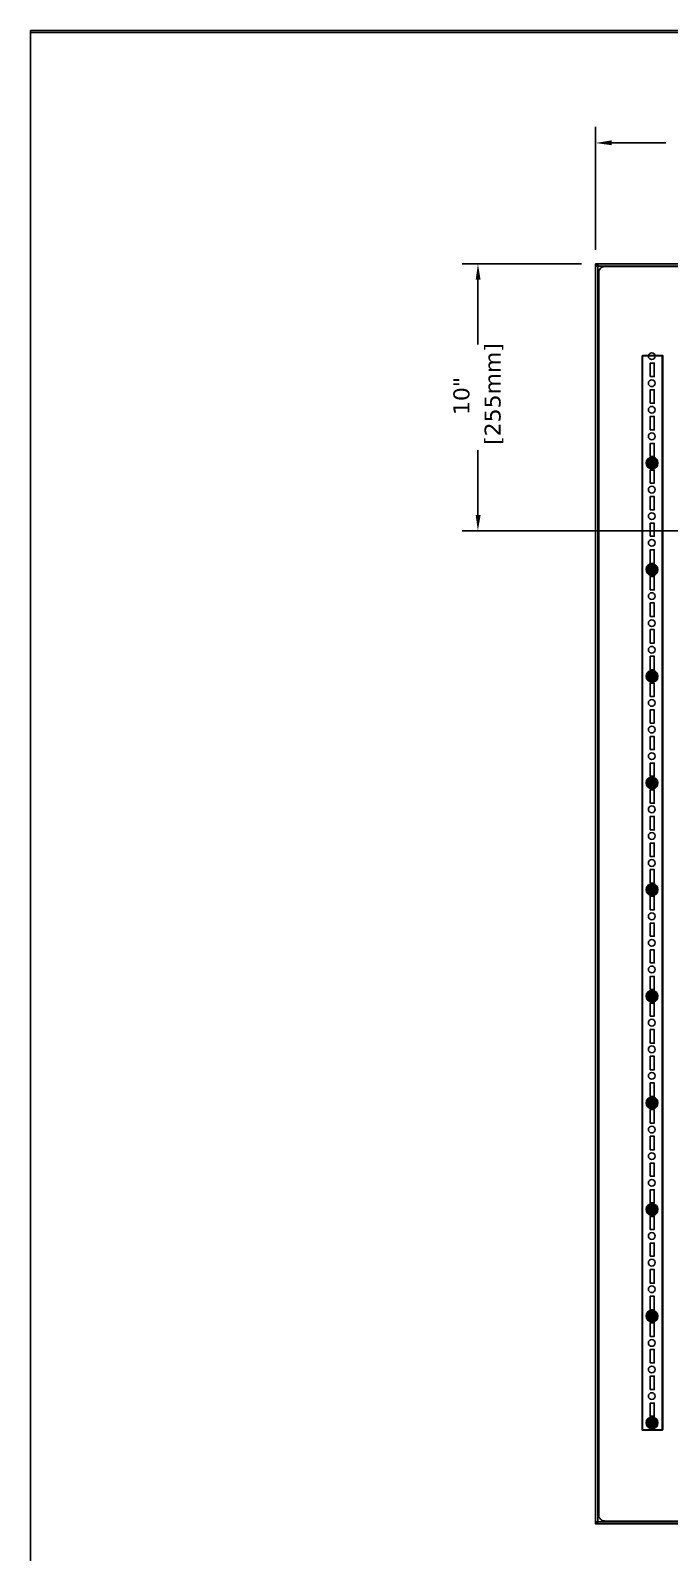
# Model space of a CAD drawing. Extents: x 4719 to 8938, y 1800 to 4482.
# Drawn here: x 4719 to 5319, y 3053 to 4482 of the extents above; entities that cross this region are included whole.
import ezdxf

# ---------------------------------------------------------------- set-up
doc = ezdxf.new("R2010")
doc.units = 0
doc.header["$LTSCALE"] = 10
doc.header["$MEASUREMENT"] = 0
doc.layers.add('G02-1-PRDXXXX-E-MRIO-01-P01-01$0$ANNOTATION', color=7, linetype='Continuous')
doc.layers.add('G02-1-PRDXXXX-E-MRIO-01-P01-01$0$TITLE', color=7, linetype='Continuous')
doc.layers.add('G02-1-PRDXXXX-E-MRIO-01-P01-01$0$View', color=251, linetype='Continuous', plot=False)
doc.styles.add('G02-1-PRDXXXX-E-MRIO-01-P01-01$0$PDF Verdana', font='verdana.ttf')

# ---------------------------------------------------------------- blocks, each defined once
blk = doc.blocks.new('G02-1-PRDXXXX-E-MRIO-01-P01-01$0$DV-54809-ZX-350-001')
at = {"layer": 'G02-1-PRDXXXX-E-MRIO-01-P01-01$0$ANNOTATION', "lineweight": 25}
for points in [[(530.5, 2475.8), (530.5, 2591.4)], [(545.7, 2576.2), (596.5, 2576.2)], [(517.3, 2462.7), (405.2, 2462.7)], [(530.5, 2462.7), (1417.4, 2462.7)], [(1417.4, 2460.6), (530.5, 2460.6), (530.5, 1282), (1417.4, 1282)], [(530.9, 2461.9), (530.9, 2461.9)], [(532.6, 2462.7), (532.6, 1279.9)], [(1409.8, 2460.2), (538.9, 2460.2)], [(420, 2447.9), (420, 2386.9)], [(533.4, 1287.9), (533.4, 2454.7)], [(420, 2226.9), (420, 2287.9)], [(746.4, 2212.1), (405.2, 2212.1)], [(530.5, 1279.9), (1417.4, 1279.9)], [(1409.8, 1282.4), (538.9, 1282.4)]]:
    blk.add_lwpolyline(points, dxfattribs=at)
at = {"layer": 'G02-1-PRDXXXX-E-MRIO-01-P01-01$0$ANNOTATION', "color": 7, "lineweight": 0, "true_color": 0xffffff}
for points in [[(530.5, 2460.6), (530.5, 2462.7), (1417.4, 2462.7)], [(586.4, 2280.7), (582.5, 2281.1)], [(581.7, 2270.5), (583.8, 2270.1), (580.4, 2271.4)], [(586.4, 2180.3), (582.5, 2180.8)], [(581.7, 2170.6), (583.8, 2170.2), (580.4, 2171)], [(586.4, 2080.4), (582.5, 2080.9)], [(581.7, 2070.3), (583.8, 2069.8), (580.4, 2071.1)], [(586.4, 1980.1), (582.5, 1980.9)], [(581.7, 1970.4), (583.8, 1969.9), (580.4, 1970.8)], [(586.4, 1880.2), (582.5, 1880.6)], [(581.7, 1870), (583.8, 1869.6), (580.4, 1870.9)], [(586.4, 1779.8), (582.5, 1780.7)], [(581.7, 1770.1), (583.8, 1769.7), (580.4, 1771)], [(586.4, 1679.9), (582.5, 1680.4)], [(581.7, 1669.8), (583.8, 1669.8), (580.4, 1670.6)], [(586.4, 1579.6), (582.5, 1580.4)], [(581.7, 1569.9), (583.8, 1569.4), (580.4, 1570.7)], [(586.4, 1479.7), (582.5, 1480.1)], [(581.7, 1469.5), (583.8, 1469.5), (580.4, 1470.4)], [(586.4, 1379.3), (582.5, 1380.2)], [(581.7, 1369.6), (583.8, 1369.2), (580.4, 1370.5)], [(532.6, 1279.9), (1417.4, 1279.9)]]:
    blk.add_lwpolyline(points, dxfattribs=at)
at = {"layer": 'G02-1-PRDXXXX-E-MRIO-01-P01-01$0$ANNOTATION', "lineweight": 25}
for points in [[(1415.3, 2462.7), (1417.4, 2462.7), (1417.4, 1279.9), (530.5, 1279.9), (530.5, 1282), (530.5, 2460.6), (530.5, 2462.7)], [(574.1, 1367.9), (593.1, 1367.9), (593.1, 2376.4), (574.1, 2376.4)], [(574.5, 1368.3), (593.5, 1368.3), (593.5, 2376.8), (574.5, 2376.8)], [(581.7, 2356.9), (581.7, 2369.6), (585.5, 2369.6), (585.5, 2356.9)], [(581.7, 2331.9), (581.7, 2344.6), (585.5, 2344.6), (585.5, 2331.9)], [(581.7, 2306.9), (581.7, 2319.6), (585.5, 2319.6), (585.5, 2306.9)], [(581.7, 2281.9), (581.7, 2294.2), (585.5, 2294.2), (585.5, 2281.9)], [(583.8, 2270.1), (581.7, 2270.5), (580.4, 2271.4), (579.2, 2272.2), (578.3, 2273.9), (578.3, 2276), (579.2, 2278.6), (579.6, 2279.4), (580.8, 2280.7), (582.5, 2281.1), (584.7, 2281.1), (586.4, 2280.7), (587.6, 2279.4), (588.5, 2277.7), (588.9, 2276), (588.5, 2273.5), (588, 2272.2), (586.8, 2271.4), (585.1, 2270.5)], [(581.7, 2257), (581.7, 2269.2), (585.5, 2269.2), (585.5, 2257)], [(581.7, 2232), (581.7, 2244.3), (585.5, 2244.3), (585.5, 2232)], [(581.7, 2207), (581.7, 2219.3), (585.5, 2219.3), (585.5, 2207)], [(581.7, 2181.6), (581.7, 2194.3), (585.5, 2194.3), (585.5, 2181.6)], [(583.8, 2170.2), (581.7, 2170.6), (580.4, 2171), (579.2, 2172.3), (578.3, 2174), (578.3, 2176.1), (579.2, 2178.6), (579.6, 2179.5), (580.8, 2180.3), (582.5, 2180.8), (584.7, 2180.8), (586.4, 2180.3), (587.6, 2179.1), (588.5, 2177.8), (588.9, 2175.7), (588.5, 2173.6), (588, 2172.3), (586.8, 2171), (585.1, 2170.2)], [(581.7, 2156.6), (581.7, 2169.3), (585.5, 2169.3), (585.5, 2156.6)], [(581.7, 2131.7), (581.7, 2144.4), (585.5, 2144.4), (585.5, 2131.7)], [(581.7, 2106.7), (581.7, 2119.4), (585.5, 2119.4), (585.5, 2106.7)], [(581.7, 2081.7), (581.7, 2094.4), (585.5, 2094.4), (585.5, 2081.7)], [(583.8, 2069.8), (581.7, 2070.3), (580.4, 2071.1), (579.2, 2072.4), (578.3, 2074.1), (578.3, 2075.8), (579.2, 2078.3), (579.6, 2079.2), (580.8, 2080.4), (582.5, 2080.9), (584.7, 2080.9), (586.4, 2080.4), (587.6, 2079.2), (588.5, 2077.5), (588.9, 2075.8), (588.5, 2073.2), (588, 2072), (586.8, 2071.1), (585.1, 2070.3)], [(581.7, 2056.7), (581.7, 2069), (585.5, 2069), (585.5, 2056.7)], [(581.7, 2031.7), (581.7, 2044), (585.5, 2044), (585.5, 2031.7)], [(581.7, 2006.8), (581.7, 2019), (585.5, 2019), (585.5, 2006.8)], [(581.7, 1981.8), (581.7, 1994.1), (585.5, 1994.1), (585.5, 1981.8)], [(583.8, 1969.9), (581.7, 1970.4), (580.4, 1970.8), (579.2, 1972.1), (578.3, 1973.7), (578.3, 1975.9), (579.2, 1978.4), (579.6, 1979.2), (580.8, 1980.1), (582.5, 1980.9), (584.7, 1980.5), (586.4, 1980.1), (587.6, 1978.8), (588.5, 1977.6), (588.9, 1975.9), (588.5, 1973.3), (588, 1972.1), (586.8, 1970.8), (585.1, 1970.4)], [(581.7, 1956.4), (581.7, 1969.1), (585.5, 1969.1), (585.5, 1956.4)], [(581.7, 1931.4), (581.7, 1944.1), (585.5, 1944.1), (585.5, 1931.4)], [(581.7, 1906.4), (581.7, 1919.1), (585.5, 1919.1), (585.5, 1906.4)], [(581.7, 1881.5), (581.7, 1894.2), (585.5, 1894.2), (585.5, 1881.5)], [(583.8, 1869.6), (581.7, 1870), (580.4, 1870.9), (579.2, 1872.1), (578.3, 1873.8), (578.3, 1875.5), (579.2, 1878.5), (579.6, 1879.3), (580.8, 1880.2), (582.5, 1880.6), (584.7, 1880.6), (586.4, 1880.2), (587.6, 1878.9), (588.5, 1877.2), (588.9, 1875.5), (588.5, 1873), (588, 1871.7), (586.8, 1870.9), (585.1, 1870)], [(581.7, 1856.5), (581.7, 1869.2), (585.5, 1869.2), (585.5, 1856.5)], [(581.7, 1831.5), (581.7, 1843.8), (585.5, 1843.8), (585.5, 1831.5)], [(581.7, 1806.5), (581.7, 1818.8), (585.5, 1818.8), (585.5, 1806.5)], [(581.7, 1781.5), (581.7, 1793.8), (585.5, 1793.8), (585.5, 1781.5)], [(583.8, 1769.7), (581.7, 1770.1), (580.4, 1771), (579.2, 1771.8), (578.3, 1773.5), (578.3, 1775.6), (579.2, 1778.2), (579.6, 1779), (580.8, 1779.8), (582.5, 1780.7), (584.7, 1780.7), (586.4, 1779.8), (587.6, 1779), (588.5, 1777.3), (588.9, 1775.6), (588.5, 1773.1), (588, 1771.8), (586.8, 1770.5), (585.1, 1770.1)], [(581.7, 1756.6), (581.7, 1768.8), (585.5, 1768.8), (585.5, 1756.6)], [(581.7, 1731.2), (581.7, 1743.9), (585.5, 1743.9), (585.5, 1731.2)], [(581.7, 1706.2), (581.7, 1718.9), (585.5, 1718.9), (585.5, 1706.2)], [(581.7, 1681.2), (581.7, 1693.9), (585.5, 1693.9), (585.5, 1681.2)], [(583.8, 1669.8), (581.7, 1669.8), (580.4, 1670.6), (579.2, 1671.9), (578.3, 1673.6), (578.3, 1675.7), (579.2, 1678.2), (579.6, 1679.1), (580.8, 1679.9), (582.5, 1680.4), (584.7, 1680.4), (586.4, 1679.9), (587.6, 1678.7), (588.5, 1677.4), (588.9, 1675.3), (588.5, 1673.2), (588, 1671.9), (586.8, 1670.6), (585.1, 1669.8)], [(581.7, 1656.2), (581.7, 1668.9), (585.5, 1668.9), (585.5, 1656.2)], [(581.7, 1631.2), (581.7, 1643.9), (585.5, 1643.9), (585.5, 1631.2)], [(581.7, 1606.3), (581.7, 1618.5), (585.5, 1618.5), (585.5, 1606.3)], [(581.7, 1581.3), (581.7, 1593.6), (585.5, 1593.6), (585.5, 1581.3)], [(583.8, 1569.4), (581.7, 1569.9), (580.4, 1570.7), (579.2, 1571.6), (578.3, 1573.2), (578.3, 1575.4), (579.2, 1577.9), (579.6, 1578.8), (580.8, 1579.6), (582.5, 1580.4), (584.7, 1580.4), (586.4, 1579.6), (587.6, 1578.8), (588.5, 1577.1), (588.9, 1575.4), (588.5, 1572.8), (588, 1571.6), (586.8, 1570.3), (585.1, 1569.9)], [(581.7, 1556.3), (581.7, 1568.6), (585.5, 1568.6), (585.5, 1556.3)], [(581.7, 1531.3), (581.7, 1543.6), (585.5, 1543.6), (585.5, 1531.3)], [(581.7, 1505.9), (581.7, 1518.6), (585.5, 1518.6), (585.5, 1505.9)], [(581.7, 1481), (581.7, 1493.7), (585.5, 1493.7), (585.5, 1481)], [(583.8, 1469.5), (581.7, 1469.5), (580.4, 1470.4), (579.2, 1471.6), (578.3, 1473.3), (578.3, 1475.5), (579.2, 1478), (579.6, 1478.8), (580.8, 1479.7), (582.5, 1480.1), (584.7, 1480.1), (586.4, 1479.7), (587.6, 1478.4), (588.5, 1477.1), (588.9, 1475), (588.5, 1472.9), (588, 1471.6), (586.8, 1470.4), (585.1, 1469.5)], [(581.7, 1456), (581.7, 1468.7), (585.5, 1468.7), (585.5, 1456)], [(581.7, 1431), (581.7, 1443.7), (585.5, 1443.7), (585.5, 1431)], [(581.7, 1406), (581.7, 1418.7), (585.5, 1418.7), (585.5, 1406)], [(581.7, 1381), (581.7, 1393.3), (585.5, 1393.3), (585.5, 1381)], [(583.8, 1369.2), (581.7, 1369.6), (580.4, 1370.5), (579.2, 1371.3), (578.3, 1373), (578.3, 1375.1), (579.2, 1377.7), (579.6, 1378.5), (580.8, 1379.8), (582.5, 1380.2), (584.7, 1380.2), (586.4, 1379.3), (587.6, 1378.5), (588.5, 1376.8), (588.9, 1375.1), (588.5, 1372.6), (588, 1371.3), (586.8, 1370.5), (585.1, 1369.6)]]:
    blk.add_lwpolyline(points, close=True, dxfattribs=at)
for centre, radius in [((583.2, 2376.1), 3.18), ((583.2, 2350.7), 3.18), ((583.2, 2325.8), 3.18), ((583.2, 2300.8), 3.18), ((583.2, 2275.8), 5.29), ((583.2, 2275.8), 3.18), ((583.2, 2250.8), 3.18), ((583.2, 2225.9), 3.18), ((583.2, 2200.9), 3.18), ((583.2, 2175.9), 5.29), ((583.2, 2175.9), 3.18), ((583.2, 2150.9), 3.18), ((583.2, 2125.5), 3.18), ((583.2, 2100.5), 3.18), ((583.2, 2075.6), 5.29), ((583.2, 2075.6), 3.18), ((583.2, 2050.6), 3.18), ((583.2, 2025.6), 3.18), ((583.2, 2000.6), 3.18), ((583.2, 1975.6), 5.29), ((583.2, 1975.6), 3.18), ((583.2, 1950.7), 3.18), ((583.2, 1925.7), 3.18), ((583.2, 1900.3), 3.18), ((583.2, 1875.3), 5.29), ((583.2, 1875.3), 3.18), ((583.2, 1850.3), 3.18), ((583.2, 1825.4), 3.18), ((583.2, 1800.4), 3.18), ((583.2, 1775.4), 5.29), ((583.2, 1775.4), 3.18), ((583.2, 1750.4), 3.18), ((583.2, 1725.4), 3.18), ((583.2, 1700.5), 3.18), ((583.2, 1675.1), 5.29), ((583.2, 1675.1), 3.18), ((583.2, 1650.1), 3.18), ((583.2, 1625.1), 3.18), ((583.2, 1600.1), 3.18), ((583.2, 1575.2), 5.29), ((583.2, 1575.2), 3.18), ((583.2, 1550.2), 3.18), ((583.2, 1525.2), 3.18), ((583.2, 1500.2), 3.18), ((583.2, 1475.2), 5.29), ((583.2, 1475.2), 3.18), ((583.2, 1449.8), 3.18), ((583.2, 1424.9), 3.18), ((583.2, 1399.9), 3.18), ((583.2, 1374.9), 5.29)]:
    blk.add_circle(centre, radius, dxfattribs=at)
for centre, radius, start, end in [((532.4, 2460.8), 1.91, 90.0311, 179.9676), ((538.7, 2454.9), 5.29, 89.9969, 180.0031), ((538.7, 1288.1), 5.29, 179.9969, 270.0031), ((532.4, 1282.2), 1.91, 180.032, 269.9667)]:
    blk.add_arc(centre, radius, start, end, dxfattribs=at)
at = {"layer": 'G02-1-PRDXXXX-E-MRIO-01-P01-01$0$ANNOTATION', "transparency": 33554559}
for points in [[(545.7, 2578.7), (545.7, 2574.1), (530.5, 2576.2)], [(417.9, 2447.9), (422.5, 2447.9), (420, 2462.7)], [(417.9, 2226.9), (422.5, 2226.9), (420, 2212.1)]]:
    blk.add_solid(points, dxfattribs=at)
at = {"layer": 'G02-1-PRDXXXX-E-MRIO-01-P01-01$0$ANNOTATION', "color": 7, "true_color": 0xffffff, "transparency": 33554559}
for points in [[(530.5, 2462.7), (1417.4, 2462.7), (530.5, 2460.6)], [(578.3, 2276), (588.5, 2273.5), (579.2, 2278.6)], [(578.3, 2273.9), (588, 2272.2), (578.3, 2276)], [(588, 2272.2), (578.3, 2276), (588.5, 2273.5)], [(579.2, 2272.2), (586.8, 2271.4), (578.3, 2273.9)], [(586.8, 2271.4), (578.3, 2273.9), (588, 2272.2)], [(579.2, 2278.6), (588.9, 2276), (579.6, 2279.4)], [(588.5, 2273.5), (579.2, 2278.6), (588.9, 2276)], [(580.4, 2271.4), (585.1, 2270.5), (579.2, 2272.2)], [(585.1, 2270.5), (579.2, 2272.2), (586.8, 2271.4)], [(579.6, 2279.4), (588.5, 2277.7), (580.8, 2280.7)], [(588.9, 2276), (579.6, 2279.4), (588.5, 2277.7)], [(580.8, 2280.7), (587.6, 2279.4), (582.5, 2281.1)], [(588.5, 2277.7), (580.8, 2280.7), (587.6, 2279.4)], [(587.6, 2279.4), (582.5, 2281.1), (586.4, 2280.7)], [(583.8, 2270.1), (580.4, 2271.4), (585.1, 2270.5)], [(578.3, 2176.1), (588.5, 2173.6), (579.2, 2178.6)], [(578.3, 2174), (588, 2172.3), (578.3, 2176.1)], [(588, 2172.3), (578.3, 2176.1), (588.5, 2173.6)], [(579.2, 2172.3), (586.8, 2171), (578.3, 2174)], [(586.8, 2171), (578.3, 2174), (588, 2172.3)], [(579.2, 2178.6), (588.9, 2175.7), (579.6, 2179.5)], [(588.5, 2173.6), (579.2, 2178.6), (588.9, 2175.7)], [(580.4, 2171), (585.1, 2170.2), (579.2, 2172.3)], [(585.1, 2170.2), (579.2, 2172.3), (586.8, 2171)], [(579.6, 2179.5), (588.5, 2177.8), (580.8, 2180.3)], [(588.9, 2175.7), (579.6, 2179.5), (588.5, 2177.8)], [(580.8, 2180.3), (587.6, 2179.1), (582.5, 2180.8)], [(588.5, 2177.8), (580.8, 2180.3), (587.6, 2179.1)], [(587.6, 2179.1), (582.5, 2180.8), (586.4, 2180.3)], [(583.8, 2170.2), (580.4, 2171), (585.1, 2170.2)], [(578.3, 2075.8), (588.5, 2073.2), (579.2, 2078.3)], [(578.3, 2074.1), (588, 2072), (578.3, 2075.8)], [(588, 2072), (578.3, 2075.8), (588.5, 2073.2)], [(579.2, 2072.4), (586.8, 2071.1), (578.3, 2074.1)], [(586.8, 2071.1), (578.3, 2074.1), (588, 2072)], [(579.2, 2078.3), (588.9, 2075.8), (579.6, 2079.2)], [(588.5, 2073.2), (579.2, 2078.3), (588.9, 2075.8)], [(580.4, 2071.1), (585.1, 2070.3), (579.2, 2072.4)], [(585.1, 2070.3), (579.2, 2072.4), (586.8, 2071.1)], [(579.6, 2079.2), (588.5, 2077.5), (580.8, 2080.4)], [(588.9, 2075.8), (579.6, 2079.2), (588.5, 2077.5)], [(580.8, 2080.4), (587.6, 2079.2), (582.5, 2080.9)], [(588.5, 2077.5), (580.8, 2080.4), (587.6, 2079.2)], [(587.6, 2079.2), (582.5, 2080.9), (586.4, 2080.4)], [(583.8, 2069.8), (580.4, 2071.1), (585.1, 2070.3)], [(578.3, 1975.9), (588.5, 1973.3), (579.2, 1978.4)], [(578.3, 1973.7), (588, 1972.1), (578.3, 1975.9)], [(588, 1972.1), (578.3, 1975.9), (588.5, 1973.3)], [(579.2, 1972.1), (586.8, 1970.8), (578.3, 1973.7)], [(586.8, 1970.8), (578.3, 1973.7), (588, 1972.1)], [(579.2, 1978.4), (588.9, 1975.9), (579.6, 1979.2)], [(588.5, 1973.3), (579.2, 1978.4), (588.9, 1975.9)], [(580.4, 1970.8), (585.1, 1970.4), (579.2, 1972.1)], [(585.1, 1970.4), (579.2, 1972.1), (586.8, 1970.8)], [(579.6, 1979.2), (588.5, 1977.6), (580.8, 1980.1)], [(588.9, 1975.9), (579.6, 1979.2), (588.5, 1977.6)], [(580.8, 1980.1), (587.6, 1978.8), (582.5, 1980.9)], [(588.5, 1977.6), (580.8, 1980.1), (587.6, 1978.8)], [(587.6, 1978.8), (582.5, 1980.9), (586.4, 1980.1)], [(583.8, 1969.9), (580.4, 1970.8), (585.1, 1970.4)], [(578.3, 1875.5), (588.5, 1873), (579.2, 1878.5)], [(578.3, 1873.8), (588, 1871.7), (578.3, 1875.5)], [(588, 1871.7), (578.3, 1875.5), (588.5, 1873)], [(579.2, 1872.1), (586.8, 1870.9), (578.3, 1873.8)], [(586.8, 1870.9), (578.3, 1873.8), (588, 1871.7)], [(579.2, 1878.5), (588.9, 1875.5), (579.6, 1879.3)], [(588.5, 1873), (579.2, 1878.5), (588.9, 1875.5)], [(580.4, 1870.9), (585.1, 1870), (579.2, 1872.1)], [(585.1, 1870), (579.2, 1872.1), (586.8, 1870.9)], [(579.6, 1879.3), (588.5, 1877.2), (580.8, 1880.2)], [(588.9, 1875.5), (579.6, 1879.3), (588.5, 1877.2)], [(580.8, 1880.2), (587.6, 1878.9), (582.5, 1880.6)], [(588.5, 1877.2), (580.8, 1880.2), (587.6, 1878.9)], [(587.6, 1878.9), (582.5, 1880.6), (586.4, 1880.2)], [(583.8, 1869.6), (580.4, 1870.9), (585.1, 1870)], [(578.3, 1775.6), (588.5, 1773.1), (579.2, 1778.2)], [(578.3, 1773.5), (588, 1771.8), (578.3, 1775.6)], [(588, 1771.8), (578.3, 1775.6), (588.5, 1773.1)], [(579.2, 1771.8), (586.8, 1770.5), (578.3, 1773.5)], [(586.8, 1770.5), (578.3, 1773.5), (588, 1771.8)], [(579.2, 1778.2), (588.9, 1775.6), (579.6, 1779)], [(588.5, 1773.1), (579.2, 1778.2), (588.9, 1775.6)], [(580.4, 1771), (585.1, 1770.1), (579.2, 1771.8)], [(585.1, 1770.1), (579.2, 1771.8), (586.8, 1770.5)], [(579.6, 1779), (588.5, 1777.3), (580.8, 1779.8)], [(588.9, 1775.6), (579.6, 1779), (588.5, 1777.3)], [(580.8, 1779.8), (587.6, 1779), (582.5, 1780.7)], [(588.5, 1777.3), (580.8, 1779.8), (587.6, 1779)], [(587.6, 1779), (582.5, 1780.7), (586.4, 1779.8)], [(583.8, 1769.7), (580.4, 1771), (585.1, 1770.1)], [(578.3, 1675.7), (588.5, 1673.2), (579.2, 1678.2)], [(578.3, 1673.6), (588, 1671.9), (578.3, 1675.7)], [(588, 1671.9), (578.3, 1675.7), (588.5, 1673.2)], [(579.2, 1671.9), (586.8, 1670.6), (578.3, 1673.6)], [(586.8, 1670.6), (578.3, 1673.6), (588, 1671.9)], [(579.2, 1678.2), (588.9, 1675.3), (579.6, 1679.1)], [(588.5, 1673.2), (579.2, 1678.2), (588.9, 1675.3)], [(580.4, 1670.6), (585.1, 1669.8), (579.2, 1671.9)], [(585.1, 1669.8), (579.2, 1671.9), (586.8, 1670.6)], [(579.6, 1679.1), (588.5, 1677.4), (580.8, 1679.9)], [(588.9, 1675.3), (579.6, 1679.1), (588.5, 1677.4)], [(580.8, 1679.9), (587.6, 1678.7), (582.5, 1680.4)], [(588.5, 1677.4), (580.8, 1679.9), (587.6, 1678.7)], [(587.6, 1678.7), (582.5, 1680.4), (586.4, 1679.9)], [(583.8, 1669.8), (580.4, 1670.6), (585.1, 1669.8)], [(578.3, 1575.4), (588.5, 1572.8), (579.2, 1577.9)], [(578.3, 1573.2), (588, 1571.6), (578.3, 1575.4)], [(588, 1571.6), (578.3, 1575.4), (588.5, 1572.8)], [(579.2, 1571.6), (586.8, 1570.3), (578.3, 1573.2)], [(586.8, 1570.3), (578.3, 1573.2), (588, 1571.6)], [(579.2, 1577.9), (588.9, 1575.4), (579.6, 1578.8)], [(588.5, 1572.8), (579.2, 1577.9), (588.9, 1575.4)], [(579.6, 1578.8), (588.5, 1577.1), (580.8, 1579.6)], [(588.9, 1575.4), (579.6, 1578.8), (588.5, 1577.1)], [(580.8, 1579.6), (587.6, 1578.8), (582.5, 1580.4)], [(588.5, 1577.1), (580.8, 1579.6), (587.6, 1578.8)], [(587.6, 1578.8), (582.5, 1580.4), (586.4, 1579.6)], [(580.4, 1570.7), (585.1, 1569.9), (579.2, 1571.6)], [(585.1, 1569.9), (579.2, 1571.6), (586.8, 1570.3)], [(583.8, 1569.4), (580.4, 1570.7), (585.1, 1569.9)], [(578.3, 1475.5), (588.5, 1472.9), (579.2, 1478)], [(578.3, 1473.3), (588, 1471.6), (578.3, 1475.5)], [(588, 1471.6), (578.3, 1475.5), (588.5, 1472.9)], [(579.2, 1471.6), (586.8, 1470.4), (578.3, 1473.3)], [(586.8, 1470.4), (578.3, 1473.3), (588, 1471.6)], [(579.2, 1478), (588.9, 1475), (579.6, 1478.8)], [(588.5, 1472.9), (579.2, 1478), (588.9, 1475)], [(579.6, 1478.8), (588.5, 1477.1), (580.8, 1479.7)], [(588.9, 1475), (579.6, 1478.8), (588.5, 1477.1)], [(580.8, 1479.7), (587.6, 1478.4), (582.5, 1480.1)], [(588.5, 1477.1), (580.8, 1479.7), (587.6, 1478.4)], [(587.6, 1478.4), (582.5, 1480.1), (586.4, 1479.7)], [(580.4, 1470.4), (585.1, 1469.5), (579.2, 1471.6)], [(585.1, 1469.5), (579.2, 1471.6), (586.8, 1470.4)], [(583.8, 1469.5), (580.4, 1470.4), (585.1, 1469.5)], [(578.3, 1375.1), (588.5, 1372.6), (579.2, 1377.7)], [(578.3, 1373), (588, 1371.3), (578.3, 1375.1)], [(588, 1371.3), (578.3, 1375.1), (588.5, 1372.6)], [(579.2, 1371.3), (586.8, 1370.5), (578.3, 1373)], [(586.8, 1370.5), (578.3, 1373), (588, 1371.3)], [(579.2, 1377.7), (588.9, 1375.1), (579.6, 1378.5)], [(588.5, 1372.6), (579.2, 1377.7), (588.9, 1375.1)], [(579.6, 1378.5), (588.5, 1376.8), (580.8, 1379.8)], [(588.9, 1375.1), (579.6, 1378.5), (588.5, 1376.8)], [(580.8, 1379.8), (587.6, 1378.5), (582.5, 1380.2)], [(588.5, 1376.8), (580.8, 1379.8), (587.6, 1378.5)], [(587.6, 1378.5), (582.5, 1380.2), (586.4, 1379.3)], [(580.4, 1370.5), (585.1, 1369.6), (579.2, 1371.3)], [(585.1, 1369.6), (579.2, 1371.3), (586.8, 1370.5)], [(583.8, 1369.2), (580.4, 1370.5), (585.1, 1369.6)], [(1417.4, 1279.9), (532.6, 1279.9), (530.5, 1282)], [(532.6, 1279.9), (530.5, 1282), (530.5, 1279.9)]]:
    blk.add_solid(points, dxfattribs=at)
at = {"layer": 'G02-1-PRDXXXX-E-MRIO-01-P01-01$0$ANNOTATION', "char_height": 15.02, "attachment_point": 4, "rotation": 90, "style": 'G02-1-PRDXXXX-E-MRIO-01-P01-01$0$PDF Verdana'}
for s, insert in [('[255mm]', (435.1, 2292.8)), ('10"', (404.6, 2320.8))]:
    blk.add_mtext(s, dxfattribs=dict(at, insert=insert))

msp = doc.modelspace()

# ---------------------------------------------------------------- linework, layer by layer
at = {"layer": 'G02-1-PRDXXXX-E-MRIO-01-P01-01$0$TITLE'}
msp.add_lwpolyline([(4718.9, 4481.9), (8937.7, 4481.9), (8937.7, 2010.2), (4718.9, 2010.2)], close=True, dxfattribs=at)
at = {"layer": 'G02-1-PRDXXXX-E-MRIO-01-P01-01$0$View'}
msp.add_lwpolyline([(4718.9, 4480), (8933.9, 4480), (8933.9, 2015), (4718.9, 2015)], close=True, dxfattribs=at)

# ---------------------------------------------------------------- block references
msp.add_blockref('G02-1-PRDXXXX-E-MRIO-01-P01-01$0$DV-54809-ZX-350-001', (4718.9, 1800))

doc.saveas('drawing.dxf')
